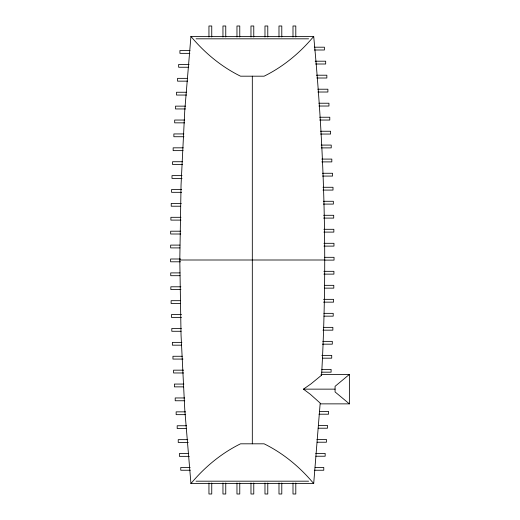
<?xml version="1.0" encoding="UTF-8"?>
<svg xmlns="http://www.w3.org/2000/svg" width="520" height="520" viewBox="0 0 520 520"><rect width="100%" height="100%" fill="white"/><g stroke="black" fill="none" stroke-linecap="round" stroke-linejoin="round"><path stroke-width="0.78" d="M179.797 260L181.044 185.003L184.789 110.091L190.938 36.419L313.697 36.419C324.454 148.948 327.86 262.281 321.581 375.187L310.908 383.942L303.446 389.142L310.388 394.335L320.183 403.091L313.697 483.581L190.938 483.581L184.789 409.91L181.044 334.997L179.797 260L324.838 260M196.04 38.818L308.594 38.818M308.594 481.182L196.04 481.182M313.697 36.419C300.066 52.819 283.283 66.749 264.101 76.186L240.533 76.186C221.358 66.749 204.575 52.819 190.938 36.419M190.938 483.581C204.575 467.181 221.358 453.251 240.533 443.813L264.101 443.813C283.283 453.251 300.066 467.181 313.697 483.581M348.862 374.842L349.382 374.413L349.382 403.865L320.333 403.865M314.327 47.197L324.396 47.197L324.396 49.998L314.327 49.998M189.995 50.557L179.927 50.557L179.927 53.359L189.858 53.359M315.172 61.204L325.683 61.204L325.683 64.005L315.614 64.005M189.156 64.454L178.653 64.454L178.653 67.255L188.721 67.255M316.329 75.212L326.846 75.212L326.846 78.013L316.778 78.013M187.623 78.351L177.554 78.351L177.554 81.153L187.623 81.153M317.824 89.219L327.892 89.219L327.892 92.02L317.824 92.02M186.583 92.248L176.514 92.248L176.514 95.049L186.583 95.049M318.877 103.227L328.945 103.227L328.945 106.028L318.877 106.028M185.556 106.145L175.494 106.145L175.494 108.947L185.49 108.947M319.722 117.241L329.791 117.241L329.791 120.042L319.728 120.042M184.6 120.042L174.681 120.042L174.681 122.844L184.652 122.844M320.541 131.248L330.61 131.248L330.61 134.049L320.541 134.049M183.937 133.933L173.869 133.933L173.869 136.734L183.937 136.734M321.172 145.087L331.233 145.087L331.233 147.888L321.276 147.888M183.222 147.829L173.154 147.829L173.154 150.631L183.072 150.631M321.75 159.094L331.819 159.094L331.819 161.895L321.783 161.895M182.637 161.727L172.575 161.727L172.575 164.528L182.637 164.528M322.478 173.27L332.547 173.27L332.547 176.072L322.498 176.072M182.058 175.624L171.997 175.624L171.997 178.425L182.033 178.425M322.985 187.278L333.001 187.278L333.001 190.08L322.972 190.08M181.603 189.52L171.581 189.52L171.581 192.322L181.603 192.322M323.382 201.286L333.353 201.286L333.353 204.087L323.362 204.087M181.298 203.417L171.23 203.417L171.23 206.219L180.518 206.219M323.635 215.293L333.704 215.293L333.704 218.094L323.635 218.094M180.953 217.308L170.892 217.308L170.892 220.109L180.953 220.109M323.889 229.3L333.847 229.3L333.847 232.102L323.869 232.102M180.739 231.205L170.671 231.205L170.671 234.006L180.739 234.006M323.928 243.308L333.964 243.308L333.964 246.109L323.947 246.109M179.914 245.102L170.658 245.102L170.658 247.904L179.907 247.904M324.747 257.315L334.035 257.315L334.035 260.117L324.733 260.117M180.531 258.999L170.619 258.999L170.619 261.8L180.537 261.8M323.863 271.323L333.918 271.323L333.918 274.125L323.882 274.125M180.005 272.896L170.736 272.896L170.736 275.697L179.992 275.697M324.552 285.337L333.801 285.337L333.801 288.139L324.526 288.139M180.875 286.793L170.846 286.793L170.846 289.594L180.908 289.594M323.544 299.344L333.56 299.344L333.56 302.146L323.512 302.146M180.356 300.683L171.113 300.683L171.113 303.485L180.375 303.485M323.928 313.352L333.209 313.352L333.209 316.154L323.947 316.154M181.513 314.581L171.457 314.581L171.457 317.382L181.5 317.382M323.31 327.36L332.859 327.36L332.859 330.161L322.959 330.161M181.35 328.478L171.802 328.478L171.802 331.279L181.109 331.279M322.797 341.367L332.306 341.367L332.306 344.168L322.394 344.168M181.883 342.375L172.367 342.375L172.367 345.176L181.675 345.176M321.828 355.375L331.721 355.375L331.721 358.176L322.459 358.176M182.26 356.272L172.952 356.272L172.952 359.073L182.988 359.073M321.802 369.382L331.097 369.382L331.097 372.184L321.847 372.184M183.651 370.168L173.589 370.168L173.589 372.97L183.606 372.97M183.931 384.066L174.395 384.066L174.395 386.867L183.683 386.867M303.446 389.142L335.075 389.142M184.672 397.956L175.208 397.956L175.208 400.757L184.756 400.757M319.872 411.404L328.523 411.404L328.523 414.206L318.988 414.206M185.582 411.853L176.15 411.853L176.15 414.654L185.686 414.654M318.806 425.412L327.47 425.412L327.47 428.214L318.156 428.214M186.654 425.75L177.19 425.75L177.19 428.551L186.505 428.551M316.894 439.419L326.417 439.419L326.417 442.221L317.142 442.221M187.759 439.647L178.237 439.647L178.237 442.449L188.279 442.449M315.692 453.427L325.163 453.427L325.163 456.228L315.861 456.228M188.728 453.544L179.381 453.544L179.381 456.346L189.371 456.346M190.183 467.441L180.758 467.441L180.758 470.243L190.287 470.243M315.107 467.441L323.772 467.441L323.772 470.243L314.301 470.243M349.382 403.865L335.075 391.944L335.075 386.341L349.382 374.413L321.002 374.413L321.581 375.187M295.796 37.005L295.796 26L292.994 26L292.994 37.005M295.796 482.996L295.796 494L292.994 494L292.994 482.996M281.788 37.005L281.788 26L278.986 26L278.986 37.005M281.788 482.996L281.788 494L278.986 494L278.986 482.996M267.781 37.005L267.781 26L264.979 26L264.979 37.005M267.781 482.996L267.781 494L264.979 494L264.979 482.996M253.773 37.005L253.773 26L250.972 26L250.972 37.005M253.773 482.996L253.773 494L250.972 494L250.972 482.996M252.317 76.186L252.317 443.813M239.766 37.005L239.766 26L236.964 26L236.964 37.005M239.766 482.996L239.766 494L236.964 494L236.964 482.996M225.758 37.005L225.758 26L222.957 26L222.957 37.005M225.758 482.996L225.758 494L222.957 494L222.957 482.996M211.75 37.005L211.75 26L208.949 26L208.949 37.005M211.75 482.996L211.75 494L208.949 494L208.949 482.996"/></g></svg>
